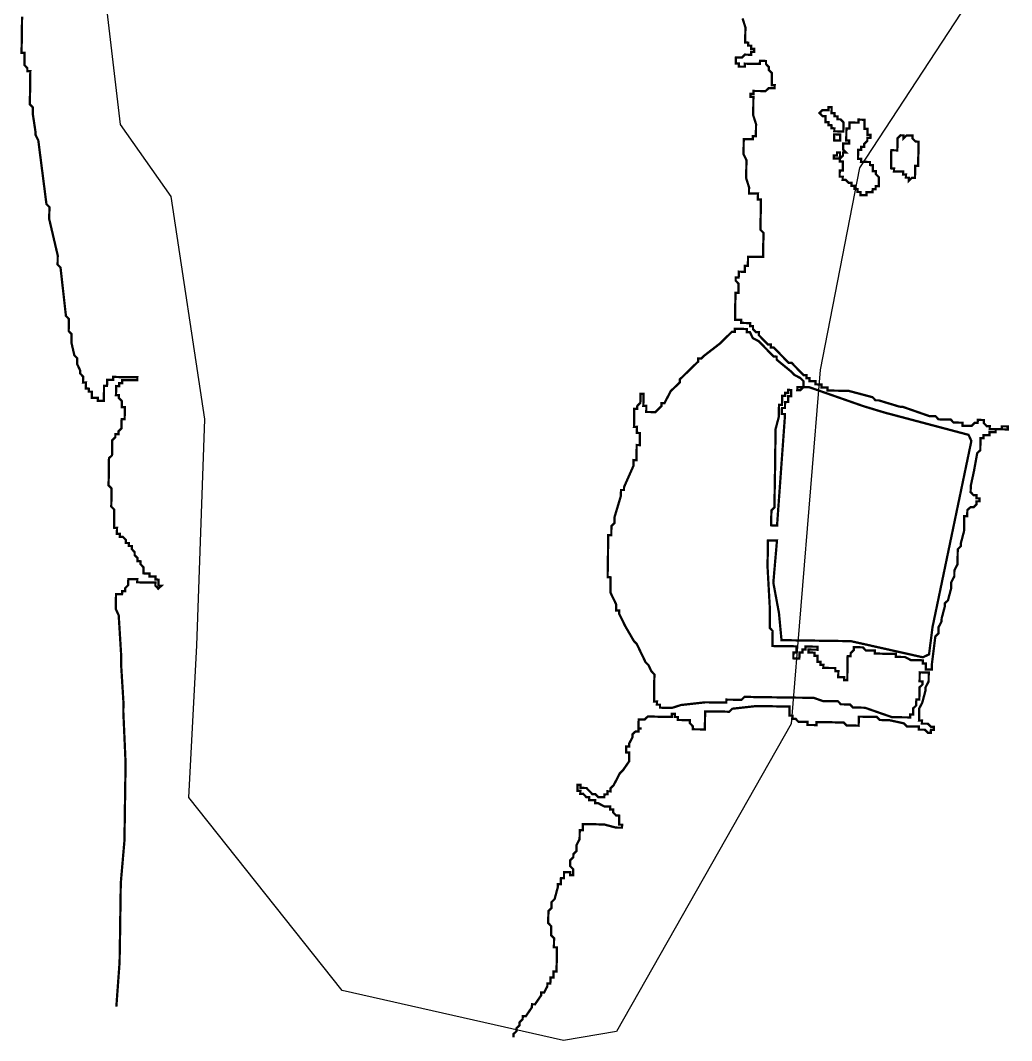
# Model space of a CAD drawing. Header units: metres. Extents: x 263795 to 266124, y 2146503 to 2154063.
# Drawn here: x 264817 to 266124, y 2146503 to 2147848 of the extents above; entities that cross this region are included whole.
import ezdxf

# ---------------------------------------------------------------- set-up
doc = ezdxf.new("R2010")
doc.units = ezdxf.units.M
doc.layers.add('HIGH TIDE LINE', color=6, linetype='Continuous')
doc.layers.add('village', color=3, linetype='Continuous')

msp = doc.modelspace()

# ---------------------------------------------------------------- linework, layer by layer
at = {"layer": 'HIGH TIDE LINE', "lineweight": 0, "const_width": 3}
for points in [[(264819.2, 2147852.8), (264819.1, 2147848.8), (264819.1, 2147844.9), (264819, 2147840.9), (264819, 2147836.9), (264818.9, 2147832.9), (264818.8, 2147829), (264818.8, 2147825), (264818.6, 2147813.1), (264818.5, 2147805.1), (264822.5, 2147805.1), (264822.4, 2147801.1), (264822.3, 2147797.1), (264822.3, 2147793.1), (264822.2, 2147789.2), (264826.1, 2147785.1), (264826.1, 2147781.1), (264830.1, 2147781.1), (264830, 2147777.1), (264829.8, 2147761.2), (264829.4, 2147737.4), (264833.3, 2147733.3), (264833.3, 2147729.3), (264833.2, 2147725.4), (264836.8, 2147701.5), (264836.8, 2147697.5), (264840.6, 2147689.5), (264851.3, 2147605.8), (264855.2, 2147601.8), (264855.2, 2147597.8), (264855.1, 2147593.8), (264855, 2147589.8), (264855, 2147585.9), (264866.2, 2147538), (264866.1, 2147534), (264866.1, 2147530), (264866, 2147526.1), (264869.9, 2147522), (264877, 2147458.3), (264880.9, 2147454.3), (264880.8, 2147450.3), (264880.7, 2147446.3), (264880.7, 2147442.3), (264880.6, 2147438.4), (264884.5, 2147434.3), (264884.4, 2147422.4), (264888.1, 2147406.4), (264892, 2147402.4), (264892, 2147398.4), (264891.9, 2147394.5), (264895.8, 2147386.4), (264895.7, 2147382.5), (264899.6, 2147378.4), (264899.6, 2147374.5), (264899.5, 2147370.5), (264903.5, 2147370.4), (264903.4, 2147366.4), (264903.4, 2147362.5), (264907.3, 2147362.4), (264907.3, 2147358.4), (264911.3, 2147358.4), (264911.2, 2147354.4), (264911.1, 2147350.4), (264915.1, 2147350.4), (264919.1, 2147350.3), (264919, 2147346.3), (264923, 2147346.3), (264927, 2147346.2), (264927, 2147350.2), (264927.1, 2147354.2), (264927.2, 2147358.1), (264927.2, 2147362.1), (264927.3, 2147366.1), (264931.2, 2147366), (264931.3, 2147370), (264931.4, 2147374), (264935.3, 2147373.9), (264939.3, 2147373.9), (264939.4, 2147377.8), (264943.3, 2147377.8), (264947.3, 2147377.7), (264951.3, 2147377.7), (264955.3, 2147377.6), (264959.2, 2147377.5), (264963.2, 2147377.5), (264967.2, 2147377.4), (264971.2, 2147377.4), (264971.1, 2147373.4), (264967.1, 2147373.5), (264963.2, 2147373.5), (264959.2, 2147373.6), (264955.2, 2147373.6), (264951.2, 2147373.7), (264951.2, 2147369.7), (264947.2, 2147369.8), (264947.1, 2147365.8), (264943.2, 2147365.9), (264943.1, 2147361.9), (264943.1, 2147357.9), (264943, 2147353.9), (264947, 2147353.9), (264946.9, 2147349.9), (264950.8, 2147345.9), (264950.8, 2147341.9), (264950.7, 2147337.9), (264954.7, 2147337.9), (264954.6, 2147333.9), (264954.6, 2147329.9), (264954.5, 2147325.9), (264954.4, 2147322), (264950.5, 2147322), (264950.4, 2147318), (264950.4, 2147314.1), (264950.3, 2147310.1), (264946.3, 2147306.2), (264946.2, 2147302.2), (264942.2, 2147302.3), (264942.2, 2147298.3), (264938.1, 2147294.4), (264938.1, 2147290.4), (264938, 2147286.4), (264938, 2147282.4), (264937.9, 2147278.5), (264937.8, 2147274.5), (264933.8, 2147270.6), (264933.7, 2147266.6), (264933.6, 2147258.6), (264933.6, 2147254.7), (264933.5, 2147250.7), (264933.4, 2147242.7), (264933.3, 2147238.8), (264933.3, 2147234.8), (264937.2, 2147230.7), (264937.1, 2147226.8), (264937.1, 2147222.8), (264937, 2147218.8), (264936.9, 2147210.9), (264936.8, 2147206.9), (264940.7, 2147202.9), (264940.6, 2147194.9), (264940.6, 2147190.9), (264940.5, 2147187), (264940.5, 2147183), (264940.4, 2147179), (264944.4, 2147178.9), (264944.3, 2147175), (264944.3, 2147171), (264948.2, 2147170.9), (264948.2, 2147167), (264952.1, 2147166.9), (264956.1, 2147162.9), (264956, 2147158.9), (264960, 2147158.8), (264959.9, 2147154.9), (264963.9, 2147154.8), (264963.8, 2147150.8), (264967.7, 2147146.8), (264967.7, 2147142.8), (264971.6, 2147138.8), (264971.5, 2147134.8), (264975.5, 2147134.7), (264975.5, 2147130.8), (264979.4, 2147126.7), (264979.3, 2147122.8), (264979.3, 2147118.8), (264983.2, 2147118.7), (264987.2, 2147118.7), (264987.2, 2147114.7), (264991.1, 2147114.6), (264995.1, 2147114.6), (264995, 2147110.6), (264999, 2147110.5), (264999, 2147106.6), (264998.9, 2147102.6), (265002.9, 2147102.5), (264998.8, 2147098.6), (264994.9, 2147102.6), (264995, 2147106.6), (264991, 2147106.7), (264987, 2147106.7), (264983.1, 2147106.8), (264979.1, 2147106.9), (264975.1, 2147106.9), (264971.1, 2147107), (264971.2, 2147111), (264967.2, 2147111), (264963.2, 2147111.1), (264959.3, 2147111.1), (264959.2, 2147107.2), (264959.1, 2147103.2), (264955.1, 2147099.3), (264955.1, 2147095.3), (264951.1, 2147095.3), (264951, 2147091.4), (264947, 2147091.4), (264943.1, 2147091.5), (264943, 2147087.5), (264943, 2147083.5), (264942.8, 2147071.6), (264946.6, 2147063.6), (264949.8, 2147011.9), (264949.8, 2147007.9), (264949.7, 2147003.9), (264949.7, 2146999.9), (264952.9, 2146948.2), (264952.8, 2146944.2), (264952.7, 2146936.3), (264955.7, 2146868.6), (264955.6, 2146864.6), (264955.6, 2146860.7), (264955.5, 2146856.7), (264954.4, 2146781.2), (264954.3, 2146777.2), (264954.3, 2146773.2), (264954.2, 2146769.2), (264954.1, 2146765.3), (264949.3, 2146709.7), (264949.3, 2146705.7), (264949.2, 2146701.7), (264949.2, 2146697.7), (264949.1, 2146693.8), (264948.2, 2146630.1), (264948.1, 2146626.2), (264948, 2146622.2), (264947.8, 2146606.3), (264943.5, 2146547.3)], [(265467.2, 2146507.1), (265467.2, 2146511.1), (265471.2, 2146515), (265471.3, 2146519), (265475.3, 2146522.9), (265475.4, 2146526.9), (265479.4, 2146530.8), (265479.5, 2146534.8), (265483.5, 2146534.7), (265491.6, 2146546.5), (265491.7, 2146550.5), (265495.6, 2146550.4), (265503.8, 2146562.3), (265503.8, 2146566.2), (265507.8, 2146566.2), (265511.9, 2146574.1), (265511.9, 2146578), (265515.9, 2146578), (265516, 2146582), (265516, 2146585.9), (265520, 2146585.9), (265520.1, 2146589.9), (265520.1, 2146593.8), (265524.1, 2146593.8), (265524.2, 2146597.7), (265524.2, 2146601.7), (265524.3, 2146605.7), (265524.3, 2146609.7), (265524.4, 2146613.6), (265524.5, 2146617.6), (265524.5, 2146621.6), (265524.6, 2146625.6), (265520.6, 2146625.6), (265520.7, 2146629.6), (265520.8, 2146637.6), (265516.9, 2146641.6), (265516.9, 2146645.6), (265517, 2146653.5), (265513.1, 2146657.6), (265513.2, 2146661.5), (265513.2, 2146665.5), (265513.3, 2146669.5), (265513.4, 2146673.5), (265517.4, 2146677.4), (265517.5, 2146681.3), (265517.5, 2146685.3), (265521.5, 2146689.2), (265525.8, 2146705.1), (265525.8, 2146709.1), (265529.8, 2146709), (265529.8, 2146713), (265529.9, 2146716.9), (265533.9, 2146716.9), (265533.9, 2146720.9), (265534, 2146724.8), (265538, 2146724.8), (265541.9, 2146724.7), (265541.9, 2146720.7), (265545.9, 2146720.7), (265545.9, 2146724.7), (265546, 2146728.6), (265542.1, 2146732.7), (265542.1, 2146736.7), (265542.2, 2146740.6), (265546.2, 2146744.5), (265546.3, 2146748.5), (265550.3, 2146752.4), (265550.4, 2146756.4), (265550.4, 2146760.4), (265554.5, 2146768.3), (265554.6, 2146776.2), (265554.7, 2146780.2), (265558.7, 2146780.1), (265558.7, 2146784.1), (265558.8, 2146788.1), (265562.8, 2146788), (265566.7, 2146788), (265570.7, 2146787.9), (265574.7, 2146787.9), (265578.7, 2146787.8), (265582.6, 2146787.7), (265586.6, 2146787.7), (265602.5, 2146783.5), (265606.4, 2146783.4), (265610.4, 2146783.4), (265610.5, 2146787.3), (265606.5, 2146787.4), (265606.6, 2146791.4), (265606.6, 2146795.3), (265606.7, 2146799.3), (265602.7, 2146799.4), (265598.8, 2146803.4), (265598.8, 2146807.4), (265594.9, 2146807.4), (265594.9, 2146811.4), (265590.9, 2146811.5), (265587, 2146811.5), (265579.1, 2146815.6), (265575.1, 2146815.7), (265575.2, 2146819.7), (265571.2, 2146819.7), (265567.2, 2146819.8), (265567.3, 2146823.8), (265563.3, 2146823.8), (265559.4, 2146827.9), (265555.4, 2146827.9), (265555.5, 2146831.9), (265551.5, 2146831.9), (265551.6, 2146835.9), (265551.6, 2146839.9), (265555.6, 2146839.8), (265555.5, 2146835.9), (265559.5, 2146835.8), (265563.5, 2146835.7), (265567.4, 2146831.7), (265571.3, 2146827.7), (265575.3, 2146827.6), (265579.2, 2146823.6), (265583.2, 2146823.5), (265587.1, 2146823.5), (265587.2, 2146827.4), (265591.2, 2146827.4), (265591.2, 2146831.4), (265595.2, 2146831.3), (265595.3, 2146835.3), (265599.3, 2146839.2), (265603.4, 2146847.1), (265607.5, 2146855), (265611.5, 2146858.9), (265619.7, 2146870.7), (265619.7, 2146874.7), (265619.8, 2146878.6), (265619.8, 2146882.6), (265615.9, 2146882.7), (265615.9, 2146886.7), (265616, 2146890.6), (265619.9, 2146890.6), (265620, 2146894.6), (265624.1, 2146902.4), (265624.2, 2146906.4), (265628.2, 2146910.3), (265632.2, 2146910.3), (265632.2, 2146914.3), (265636.2, 2146914.2), (265632.2, 2146914.3), (265632.3, 2146918.2), (265632.3, 2146922.2), (265632.4, 2146926.2), (265636.4, 2146926.1), (265640.4, 2146926.1), (265644.4, 2146930), (265656.3, 2146929.8), (265660.3, 2146929.7), (265672.2, 2146929.6), (265676.2, 2146929.5), (265676.2, 2146933.5), (265680.2, 2146933.4), (265680.2, 2146929.4), (265684.1, 2146929.4), (265684.1, 2146925.4), (265688.1, 2146925.4), (265692, 2146925.3), (265696, 2146925.2), (265700, 2146925.2), (265699.9, 2146921.2), (265703.8, 2146917.2), (265703.8, 2146913.2), (265707.8, 2146913.1), (265711.7, 2146913.1), (265715.7, 2146913), (265719.7, 2146913), (265719.7, 2146916.9), (265719.8, 2146920.9), (265719.9, 2146924.9), (265719.9, 2146928.9), (265720, 2146932.8), (265720, 2146936.8), (265724, 2146936.7), (265728, 2146936.7), (265732, 2146936.6), (265739.9, 2146936.5), (265743.9, 2146936.5), (265747.9, 2146936.4), (265751.8, 2146936.3), (265755.9, 2146940.3), (265787.7, 2146943.8), (265791.7, 2146943.7), (265795.7, 2146943.6), (265807.6, 2146943.5), (265819.5, 2146943.3), (265823.5, 2146943.2), (265827.5, 2146943.2), (265831.4, 2146943.1), (265831.4, 2146939.1), (265831.3, 2146935.2), (265831.3, 2146931.2), (265835.2, 2146931.1), (265835.2, 2146927.1), (265839.2, 2146927.1), (265843.1, 2146923.1), (265847.1, 2146923), (265851, 2146922.9), (265855, 2146922.9), (265854.9, 2146918.9), (265858.9, 2146918.8), (265862.9, 2146918.8), (265866.9, 2146918.7), (265866.9, 2146922.7), (265870.9, 2146922.6), (265874.9, 2146922.6), (265878.8, 2146922.5), (265886.8, 2146922.4), (265890.8, 2146922.3), (265898.7, 2146922.2), (265902.7, 2146922.2), (265906.6, 2146918.1), (265910.6, 2146918.1), (265914.6, 2146918), (265918.5, 2146918), (265922.5, 2146917.9), (265922.6, 2146921.9), (265922.6, 2146925.8), (265922.7, 2146929.8), (265926.7, 2146929.8), (265930.6, 2146929.7), (265934.6, 2146929.6), (265942.6, 2146929.5), (265946.5, 2146929.5), (265950.5, 2146925.4), (265958.4, 2146925.3), (265962.4, 2146925.3), (265982.2, 2146921), (265986.1, 2146917), (265994.1, 2146916.8), (265998, 2146916.8), (266002, 2146916.7), (266002, 2146912.7), (266005.9, 2146912.7), (266009.9, 2146912.6), (266013.8, 2146908.6), (266017.8, 2146908.5), (266017.9, 2146912.5), (266021.8, 2146912.4), (266021.9, 2146916.4), (266017.9, 2146916.5), (266014, 2146920.5), (266010, 2146920.6), (266006, 2146920.6), (266006.1, 2146924.6), (266002.1, 2146924.7), (266002.2, 2146928.6), (266002.2, 2146932.6), (266002.3, 2146936.6), (266002.4, 2146940.6), (266006.5, 2146948.5), (266010.7, 2146964.3), (266010.7, 2146968.3), (266014.8, 2146976.2), (266014.9, 2146980.1), (266014.9, 2146984.1), (266015, 2146988.1), (266011, 2146988.2), (266007, 2146988.2), (266003.1, 2146988.3), (266003, 2146984.3), (266003, 2146980.3), (266002.9, 2146976.4), (266006.9, 2146976.3), (266006.8, 2146972.3), (266002.8, 2146968.4), (266002.7, 2146964.4), (266002.7, 2146960.4), (266002.6, 2146956.5), (266002.5, 2146952.5), (265998.6, 2146952.6), (265998.5, 2146948.6), (265998.5, 2146944.6), (265994.4, 2146940.7), (265994.4, 2146936.7), (265994.3, 2146932.7), (265990.3, 2146932.8), (265990.3, 2146928.8), (265986.3, 2146928.9), (265982.3, 2146928.9), (265978.3, 2146929), (265974.4, 2146929.1), (265970.4, 2146929.1), (265966.4, 2146929.2), (265954.5, 2146933.3), (265930.8, 2146941.6), (265926.8, 2146941.7), (265922.9, 2146941.8), (265918.9, 2146941.8), (265914.9, 2146941.9), (265911, 2146945.9), (265899.1, 2146946.1), (265895.2, 2146950.1), (265891.2, 2146950.2), (265887.2, 2146950.2), (265883.2, 2146950.3), (265879.3, 2146950.4), (265875.3, 2146950.4), (265863.4, 2146954.6), (265843.5, 2146954.9), (265839.6, 2146954.9), (265835.6, 2146955), (265831.6, 2146955), (265819.7, 2146955.2), (265803.8, 2146955.4), (265799.8, 2146955.5), (265795.8, 2146955.6), (265791.9, 2146955.6), (265783.9, 2146955.7), (265779.9, 2146955.8), (265776, 2146955.9), (265772, 2146955.9), (265768, 2146952), (265756, 2146952.2), (265752.1, 2146952.2), (265748.1, 2146952.3), (265748, 2146948.3), (265744.1, 2146948.4), (265728.2, 2146948.6), (265724.2, 2146948.7), (265720.2, 2146948.7), (265688.3, 2146945.2), (265676.4, 2146941.4), (265672.4, 2146941.5), (265668.4, 2146941.6), (265664.4, 2146941.6), (265660.5, 2146941.7), (265660.5, 2146945.6), (265656.5, 2146945.7), (265656.6, 2146949.7), (265652.6, 2146949.7), (265652.7, 2146953.7), (265652.8, 2146961.7), (265652.9, 2146969.6), (265653, 2146977.6), (265653.1, 2146981.5), (265653.2, 2146985.5), (265649.2, 2146989.6), (265645.4, 2146997.6), (265641.5, 2147001.6), (265629.9, 2147025.6), (265626, 2147029.7), (265614.4, 2147049.7), (265606.6, 2147065.7), (265606.7, 2147069.7), (265602.7, 2147069.8), (265602.8, 2147073.7), (265602.8, 2147077.7), (265595.1, 2147093.7), (265595.2, 2147097.7), (265595.3, 2147101.7), (265595.3, 2147105.7), (265595.4, 2147109.6), (265595.4, 2147113.6), (265591.5, 2147113.7), (265591.5, 2147117.7), (265591.7, 2147133.6), (265591.8, 2147137.5), (265591.9, 2147141.5), (265592, 2147153.4), (265592.1, 2147157.4), (265592.2, 2147161.4), (265592.2, 2147165.4), (265592.3, 2147169.3), (265596.3, 2147169.3), (265596.3, 2147173.3), (265596.4, 2147177.2), (265596.4, 2147181.2), (265600.5, 2147185.1), (265600.5, 2147189.1), (265600.6, 2147193.1), (265608.9, 2147220.8), (265609, 2147224.8), (265609.1, 2147228.7), (265613, 2147228.7), (265613.1, 2147232.6), (265625.4, 2147260.3), (265625.5, 2147264.3), (265625.6, 2147268.3), (265629.5, 2147268.2), (265629.6, 2147272.2), (265629.6, 2147276.1), (265629.8, 2147288.1), (265633.8, 2147288), (265633.9, 2147292), (265633.9, 2147296), (265634, 2147299.9), (265634, 2147303.9), (265630.1, 2147304), (265630.1, 2147307.9), (265630.2, 2147311.9), (265626.2, 2147312), (265626.3, 2147316), (265626.3, 2147319.9), (265626.4, 2147323.9), (265626.4, 2147327.9), (265626.5, 2147331.9), (265626.6, 2147335.8), (265630.5, 2147335.8), (265630.6, 2147339.8), (265634.6, 2147343.7), (265634.7, 2147347.6), (265634.7, 2147351.6), (265634.8, 2147355.6), (265638.8, 2147355.5), (265638.7, 2147351.6), (265638.7, 2147347.6), (265638.6, 2147343.6), (265638.5, 2147339.6), (265642.5, 2147339.6), (265642.5, 2147335.6), (265642.4, 2147331.6), (265646.4, 2147331.6), (265650.3, 2147331.5), (265654.3, 2147331.4), (265658.4, 2147335.4), (265662.4, 2147339.3), (265662.4, 2147343.3), (265666.4, 2147343.2), (265674.6, 2147359), (265678.6, 2147362.9), (265682.7, 2147366.8), (265686.7, 2147370.7), (265686.8, 2147374.7), (265706.9, 2147394.3), (265711, 2147398.2), (265711, 2147402.2), (265715, 2147402.1), (265719, 2147406), (265739.2, 2147421.6), (265751.3, 2147433.4), (265755.3, 2147437.3), (265759.3, 2147437.3), (265759.3, 2147441.2), (265763.3, 2147441.2), (265767.3, 2147441.1), (265771.2, 2147441.1), (265775.2, 2147441), (265775.2, 2147437), (265779.1, 2147437), (265783, 2147428.9), (265790.9, 2147424.9), (265806.5, 2147408.7), (265810.5, 2147404.7), (265814.4, 2147404.6), (265814.4, 2147400.6), (265834, 2147384.5), (265837.9, 2147380.4), (265845.8, 2147376.3), (265849.7, 2147372.3), (265849.7, 2147368.3), (265849.6, 2147364.3), (265845.6, 2147364.4), (265841.7, 2147364.5), (265841.6, 2147360.5), (265845.6, 2147360.4), (265849.6, 2147364.3), (265853.6, 2147364.3), (265857.6, 2147364.2), (265928.8, 2147339.3), (265956.5, 2147330.9), (266067.4, 2147301.5), (266071.2, 2147293.5), (266019.9, 2147047.7), (266015.4, 2147012), (266007.3, 2147008.1), (265912.2, 2147029.4), (265820.8, 2147030.7), (265817.4, 2147066.6), (265810, 2147106.5), (265814.8, 2147162.1), (265802.9, 2147162.2), (265802.8, 2147158.3), (265802.8, 2147154.3), (265802.7, 2147150.3), (265802.7, 2147146.3), (265802.6, 2147142.4), (265802.5, 2147138.4), (265802.4, 2147130.4), (265802.4, 2147126.5), (265805.5, 2147070.7), (265805.2, 2147046.9), (265809.1, 2147042.8), (265809, 2147034.9), (265808.9, 2147030.9), (265808.8, 2147026.9), (265808.8, 2147023), (265812.8, 2147022.9), (265816.7, 2147022.9), (265820.7, 2147022.8), (265824.7, 2147022.7), (265832.6, 2147022.6), (265836.6, 2147022.6), (265840.6, 2147022.5), (265840.5, 2147018.5), (265840.5, 2147014.5), (265836.5, 2147014.6), (265836.4, 2147010.6), (265836.4, 2147006.7), (265840.3, 2147006.6), (265844.3, 2147006.5), (265844.4, 2147010.5), (265844.4, 2147014.5), (265848.4, 2147014.4), (265848.5, 2147018.4), (265852.4, 2147018.3), (265852.5, 2147022.3), (265856.5, 2147022.3), (265860.4, 2147022.2), (265864.4, 2147022.1), (265868.4, 2147022.1), (265868.3, 2147018.1), (265864.4, 2147018.2), (265860.4, 2147018.2), (265856.4, 2147018.3), (265856.4, 2147014.3), (265860.3, 2147014.3), (265864.3, 2147014.2), (265864.2, 2147010.2), (265868.2, 2147010.2), (265868.2, 2147006.2), (265868.1, 2147002.2), (265872.1, 2147002.2), (265872, 2146998.2), (265876, 2146998.1), (265875.9, 2146994.1), (265879.9, 2146994.1), (265883.9, 2146994), (265887.9, 2146994), (265891.8, 2146993.9), (265891.8, 2146989.9), (265895.8, 2146989.9), (265895.7, 2146985.9), (265895.6, 2146981.9), (265899.6, 2146981.9), (265903.6, 2146981.8), (265903.5, 2146977.8), (265907.5, 2146977.8), (265907.6, 2146981.7), (265907.6, 2146985.7), (265907.7, 2146989.7), (265907.7, 2146993.7), (265907.8, 2146997.6), (265907.9, 2147001.6), (265907.9, 2147005.6), (265908, 2147009.6), (265911.9, 2147009.5), (265912, 2147013.5), (265916, 2147017.4), (265916.1, 2147021.4), (265920.1, 2147021.3), (265924, 2147021.3), (265928, 2147021.2), (265931.9, 2147017.2), (265935.9, 2147017.1), (265939.9, 2147017.1), (265943.9, 2147017), (265943.8, 2147013), (265947.8, 2147013), (265951.8, 2147012.9), (265955.7, 2147012.8), (265963.7, 2147012.7), (265967.7, 2147012.7), (265971.6, 2147012.6), (265971.6, 2147008.6), (265975.5, 2147008.6), (265979.5, 2147008.5), (265983.5, 2147008.5), (265991.4, 2147004.4), (265995.4, 2147004.3), (265999.3, 2147004.2), (266003.3, 2147004.2), (266007.3, 2147004.1), (266007.2, 2147000.1), (266011.2, 2147000.1), (266011.1, 2146996.1), (266011.1, 2146992.1), (266015.1, 2146992.1), (266019, 2146992), (266019.1, 2146996), (266019.2, 2147000), (266023.7, 2147035.7), (266027.7, 2147039.6), (266027.7, 2147043.6), (266027.8, 2147047.6), (266031.9, 2147055.4), (266032, 2147059.4), (266036.2, 2147075.3), (266036.2, 2147079.2), (266040.3, 2147083.2), (266044.5, 2147099), (266044.5, 2147103), (266044.6, 2147107), (266048.7, 2147114.8), (266048.7, 2147118.8), (266048.8, 2147122.8), (266052.9, 2147130.7), (266053, 2147134.7), (266053, 2147138.6), (266053.1, 2147142.6), (266053.2, 2147150.6), (266057.2, 2147154.5), (266057.3, 2147158.5), (266061.5, 2147174.3), (266061.6, 2147178.3), (266061.6, 2147182.3), (266061.7, 2147190.2), (266061.8, 2147194.2), (266065.8, 2147194.1), (266065.8, 2147198.1), (266065.9, 2147202.1), (266069.9, 2147206), (266073.9, 2147205.9), (266077.9, 2147209.8), (266078, 2147213.8), (266082, 2147213.8), (266082, 2147217.7), (266078, 2147217.8), (266078.1, 2147221.8), (266074.1, 2147221.8), (266070.2, 2147225.9), (266070.3, 2147229.8), (266070.3, 2147233.8), (266074.6, 2147253.6), (266078.9, 2147277.4), (266083, 2147281.3), (266083, 2147285.3), (266083.1, 2147289.3), (266083.1, 2147293.3), (266083.2, 2147297.2), (266087.2, 2147297.2), (266087.2, 2147301.2), (266091.2, 2147301.1), (266095.2, 2147301), (266095.2, 2147305), (266099.2, 2147305), (266103.2, 2147304.9), (266103.3, 2147308.9), (266107.2, 2147308.8), (266111.2, 2147308.8), (266115.2, 2147308.7), (266119.2, 2147308.6), (266119.2, 2147312.6), (266115.2, 2147312.7), (266111.3, 2147312.7), (266111.2, 2147308.8), (266107.2, 2147308.8), (266103.3, 2147308.9), (266099.3, 2147308.9), (266095.3, 2147309), (266095.4, 2147313), (266091.4, 2147313), (266087.5, 2147317.1), (266087.5, 2147321), (266083.6, 2147321.1), (266079.6, 2147321.2), (266079.5, 2147317.2), (266075.5, 2147317.2), (266071.5, 2147313.3), (266067.5, 2147313.4), (266063.6, 2147313.4), (266059.6, 2147313.5), (266059.6, 2147317.5), (266051.7, 2147317.6), (266047.7, 2147317.7), (266043.8, 2147321.7), (266039.8, 2147321.8), (266027.9, 2147321.9), (266024, 2147326), (266016, 2147326.1), (265980.4, 2147338.5), (265976.5, 2147338.6), (265948.8, 2147347), (265944.8, 2147347), (265940.9, 2147351.1), (265909.2, 2147359.5), (265881.4, 2147359.9), (265881.4, 2147363.9), (265877.4, 2147363.9), (265873.5, 2147364), (265873.5, 2147368), (265869.6, 2147368), (265865.6, 2147368.1), (265865.6, 2147372.1), (265861.7, 2147372.1), (265857.7, 2147372.2), (265857.8, 2147376.1), (265853.8, 2147376.2), (265853.8, 2147380.2), (265849.9, 2147380.2), (265838.1, 2147392.3), (265834.2, 2147396.4), (265830.2, 2147396.4), (265810.6, 2147416.6), (265806.7, 2147416.7), (265806.7, 2147420.6), (265802.8, 2147420.7), (265794.9, 2147428.8), (265791, 2147432.8), (265791.1, 2147436.8), (265787.1, 2147436.8), (265783.2, 2147440.9), (265783.2, 2147444.9), (265779.3, 2147444.9), (265779.3, 2147448.9), (265775.3, 2147448.9), (265771.4, 2147449), (265767.4, 2147449.1), (265767.4, 2147453), (265763.5, 2147453.1), (265759.5, 2147453.2), (265759.6, 2147457.1), (265759.6, 2147461.1), (265759.7, 2147465.1), (265759.7, 2147469.1), (265759.8, 2147473), (265759.9, 2147477), (265760, 2147488.9), (265764, 2147488.9), (265764.1, 2147492.9), (265764.1, 2147496.8), (265764.2, 2147500.8), (265760.3, 2147504.8), (265760.3, 2147508.8), (265764.3, 2147508.8), (265764.4, 2147512.7), (265764.4, 2147516.7), (265768.4, 2147516.6), (265772.4, 2147516.6), (265772.4, 2147520.6), (265772.5, 2147524.5), (265776.5, 2147524.5), (265776.5, 2147528.5), (265776.6, 2147532.4), (265776.6, 2147536.4), (265780.6, 2147536.3), (265784.6, 2147536.3), (265788.6, 2147536.2), (265792.5, 2147536.2), (265796.5, 2147536.1), (265796.6, 2147540.1), (265796.6, 2147544.1), (265796.8, 2147556), (265796.9, 2147560), (265796.9, 2147563.9), (265797, 2147567.9), (265793.1, 2147571.9), (265793.1, 2147575.9), (265793.2, 2147579.9), (265793.2, 2147583.9), (265793.5, 2147603.8), (265793.6, 2147607.7), (265793.7, 2147611.7), (265789.7, 2147611.8), (265789.7, 2147615.7), (265789.8, 2147619.7), (265785.8, 2147619.8), (265781.9, 2147619.8), (265777.9, 2147619.9), (265777.9, 2147623.9), (265778, 2147627.8), (265774.2, 2147639.8), (265774.4, 2147655.7), (265774.5, 2147659.7), (265774.5, 2147663.7), (265770.7, 2147671.7), (265770.8, 2147679.6), (265770.9, 2147683.6), (265770.9, 2147687.6), (265771, 2147691.6), (265775, 2147691.5), (265778.9, 2147691.5), (265782.9, 2147691.4), (265783, 2147695.4), (265786.9, 2147695.3), (265787, 2147699.3), (265787.1, 2147703.3), (265787.2, 2147711.2), (265783.4, 2147723.2), (265783.4, 2147727.2), (265783.5, 2147731.1), (265783.6, 2147735.1), (265783.6, 2147739.1), (265783.7, 2147747.1), (265779.8, 2147747.1), (265779.8, 2147751.1), (265783.8, 2147751), (265783.9, 2147755), (265787.8, 2147754.9), (265791.8, 2147754.9), (265799.8, 2147754.8), (265803.8, 2147758.7), (265807.8, 2147758.6), (265811.7, 2147758.6), (265811.8, 2147762.5), (265807.8, 2147762.6), (265807.9, 2147766.6), (265808, 2147774.5), (265808.1, 2147778.5), (265804.1, 2147782.5), (265804.2, 2147786.5), (265800.3, 2147790.5), (265800.3, 2147794.5), (265796.4, 2147794.6), (265792.4, 2147794.6), (265792.3, 2147790.7), (265780.4, 2147790.8), (265776.4, 2147790.9), (265772.5, 2147791), (265772.4, 2147787), (265768.4, 2147787), (265764.5, 2147787.1), (265764.5, 2147791.1), (265760.5, 2147791.1), (265760.6, 2147795.1), (265760.7, 2147799.1), (265764.6, 2147799), (265768.6, 2147799), (265772.6, 2147802.9), (265776.6, 2147802.8), (265780.6, 2147802.8), (265780.6, 2147806.7), (265784.6, 2147806.7), (265784.7, 2147810.7), (265780.7, 2147810.7), (265780.8, 2147814.7), (265776.8, 2147814.8), (265776.9, 2147818.7), (265772.9, 2147818.8), (265772.9, 2147822.8), (265773.2, 2147838.7), (265769.4, 2147850.7)]]:
    msp.add_lwpolyline(points, dxfattribs=at)
for points in [[(265878.7, 2147713.8), (265878.7, 2147717.8), (265878.8, 2147721.8), (265874.8, 2147721.8), (265870.9, 2147725.9), (265874.9, 2147729.8), (265878.9, 2147729.7), (265882.9, 2147729.7), (265882.9, 2147733.6), (265886.9, 2147733.6), (265886.9, 2147729.6), (265886.8, 2147725.6), (265890.8, 2147725.6), (265890.7, 2147721.6), (265894.7, 2147721.5), (265894.6, 2147717.6), (265898.6, 2147717.5), (265902.5, 2147713.5), (265902.5, 2147709.5), (265902.4, 2147705.5), (265902.3, 2147701.6), (265898.4, 2147701.6), (265894.4, 2147701.7), (265890.4, 2147701.7), (265890.5, 2147705.7), (265886.5, 2147705.8), (265886.6, 2147709.7), (265882.6, 2147709.8), (265882.6, 2147713.8)], [(265905.4, 2147637.9), (265901.4, 2147637.9), (265901.5, 2147641.9), (265897.5, 2147642), (265897.5, 2147646), (265897.6, 2147649.9), (265901.6, 2147649.9), (265901.6, 2147653.8), (265901.7, 2147657.8), (265901.7, 2147661.8), (265897.8, 2147661.9), (265897.8, 2147665.8), (265893.9, 2147665.9), (265889.9, 2147665.9), (265889.9, 2147669.9), (265893.9, 2147669.9), (265894, 2147673.8), (265897.9, 2147673.8), (265897.9, 2147669.8), (265897.8, 2147665.8), (265901.9, 2147669.7), (265901.9, 2147673.7), (265905.9, 2147673.7), (265902, 2147677.7), (265902, 2147681.7), (265902.1, 2147685.6), (265906.1, 2147685.6), (265910.1, 2147685.5), (265910.1, 2147689.5), (265906.1, 2147689.6), (265906.2, 2147693.5), (265906.3, 2147697.5), (265906.3, 2147701.5), (265906.4, 2147705.5), (265910.3, 2147705.4), (265910.4, 2147709.4), (265910.5, 2147713.4), (265914.4, 2147713.3), (265918.4, 2147713.2), (265922.4, 2147713.2), (265922.4, 2147717.2), (265926.4, 2147717.1), (265930.4, 2147717), (265930.3, 2147713.1), (265930.3, 2147709.1), (265930.2, 2147705.1), (265934.2, 2147705.1), (265934.1, 2147701.1), (265934.1, 2147697.1), (265938.1, 2147697), (265938, 2147693.1), (265934, 2147693.1), (265934, 2147689.2), (265929.9, 2147685.2), (265929.9, 2147681.3), (265925.9, 2147681.3), (265925.8, 2147677.3), (265921.9, 2147677.4), (265921.8, 2147673.4), (265921.7, 2147669.5), (265921.7, 2147665.5), (265925.7, 2147665.4), (265925.6, 2147661.4), (265937.5, 2147661.3), (265937.5, 2147657.3), (265941.4, 2147657.2), (265941.4, 2147653.3), (265941.3, 2147649.3), (265945.3, 2147649.2), (265945.2, 2147645.2), (265949.2, 2147641.2), (265949.1, 2147637.2), (265949, 2147633.3), (265949, 2147629.3), (265945, 2147629.3), (265944.9, 2147625.4), (265941, 2147625.4), (265940.9, 2147621.4), (265936.9, 2147621.5), (265933, 2147621.6), (265932.9, 2147617.6), (265928.9, 2147617.7), (265924.9, 2147617.7), (265925, 2147621.7), (265921, 2147621.7), (265921.1, 2147625.7), (265917.1, 2147625.8), (265917.2, 2147629.8), (265913.2, 2147629.8), (265913.3, 2147633.8), (265909.3, 2147633.8)], [(265890.4, 2147697.8), (265890.3, 2147693.8), (265890.2, 2147689.8), (265894.2, 2147689.7), (265898.2, 2147689.7), (265898.2, 2147693.7), (265898.3, 2147697.6), (265894.3, 2147697.7)], [(265992.9, 2147640.6), (265996.8, 2147640.5), (265996.9, 2147644.5), (265997, 2147648.5), (265997, 2147652.4), (265997.1, 2147656.4), (266001.1, 2147656.3), (266001.1, 2147660.3), (266001.2, 2147664.3), (266001.2, 2147668.3), (266001.3, 2147672.2), (266001.4, 2147676.2), (266001.4, 2147680.2), (266001.5, 2147684.2), (266001.5, 2147688.1), (265997.6, 2147688.2), (265993.6, 2147692.2), (265993.7, 2147696.2), (265989.7, 2147696.3), (265985.8, 2147696.3), (265981.7, 2147692.4), (265981.8, 2147696.4), (265977.8, 2147696.5), (265973.8, 2147692.5), (265973.7, 2147688.6), (265973.6, 2147684.6), (265973.6, 2147680.6), (265973.5, 2147676.6), (265969.6, 2147676.7), (265965.6, 2147676.8), (265965.5, 2147672.8), (265965.5, 2147668.8), (265965.4, 2147664.8), (265965.3, 2147660.9), (265965.3, 2147656.9), (265965.2, 2147652.9), (265969.2, 2147652.8), (265969.1, 2147648.9), (265973.1, 2147648.8), (265977.1, 2147648.7), (265981.1, 2147648.7), (265981, 2147644.7), (265985, 2147644.7), (265984.9, 2147640.7), (265988.9, 2147640.6), (265988.8, 2147636.6)], [(265807.2, 2147182.1), (265815.1, 2147181.9), (265815.2, 2147185.9), (265825.2, 2147324.9), (265825.2, 2147328.9), (265821.3, 2147329), (265821.3, 2147332.9), (265821.4, 2147336.9), (265825.4, 2147336.9), (265825.4, 2147340.8), (265825.5, 2147344.8), (265829.5, 2147344.8), (265829.5, 2147348.7), (265829.6, 2147352.7), (265833.5, 2147352.6), (265833.7, 2147360.6), (265829.7, 2147360.7), (265829.6, 2147356.7), (265825.7, 2147356.7), (265825.6, 2147352.8), (265821.6, 2147352.8), (265821.6, 2147348.8), (265821.5, 2147344.9), (265821.4, 2147340.9), (265817.5, 2147341), (265817.4, 2147337), (265817.4, 2147333), (265817.3, 2147329), (265817.2, 2147325.1), (265813, 2147309.2), (265813, 2147305.2), (265812.9, 2147301.3), (265812.8, 2147297.3), (265812.4, 2147269.5), (265812.4, 2147265.5), (265812.3, 2147261.5), (265812.3, 2147257.5), (265812, 2147241.6), (265812, 2147237.7), (265811.9, 2147233.7), (265811.8, 2147229.7), (265811.5, 2147205.8), (265807.5, 2147201.9), (265807.4, 2147198), (265807.3, 2147194), (265807.3, 2147190)]]:
    msp.add_lwpolyline(points, close=True, dxfattribs=at)
at = {"layer": 'village', "color": 3}
msp.add_polyline3d([(266124.2, 2147960.1, 0), (265923.8, 2147653.8, 0), (265871.6, 2147387.3, 0), (265833.6, 2146920.2, 0), (265603, 2146514.5, 0), (265533.3, 2146502.6, 0), (265241.2, 2146568.8, 0), (265039.3, 2146823.2, 0), (265049.5, 2147023.8, 0), (265060.1, 2147322.3, 0), (265015.6, 2147615.9, 0), (264949.1, 2147710.7, 0), (264921.6, 2147942.9, 0)], dxfattribs=at)

doc.saveas('drawing.dxf')
